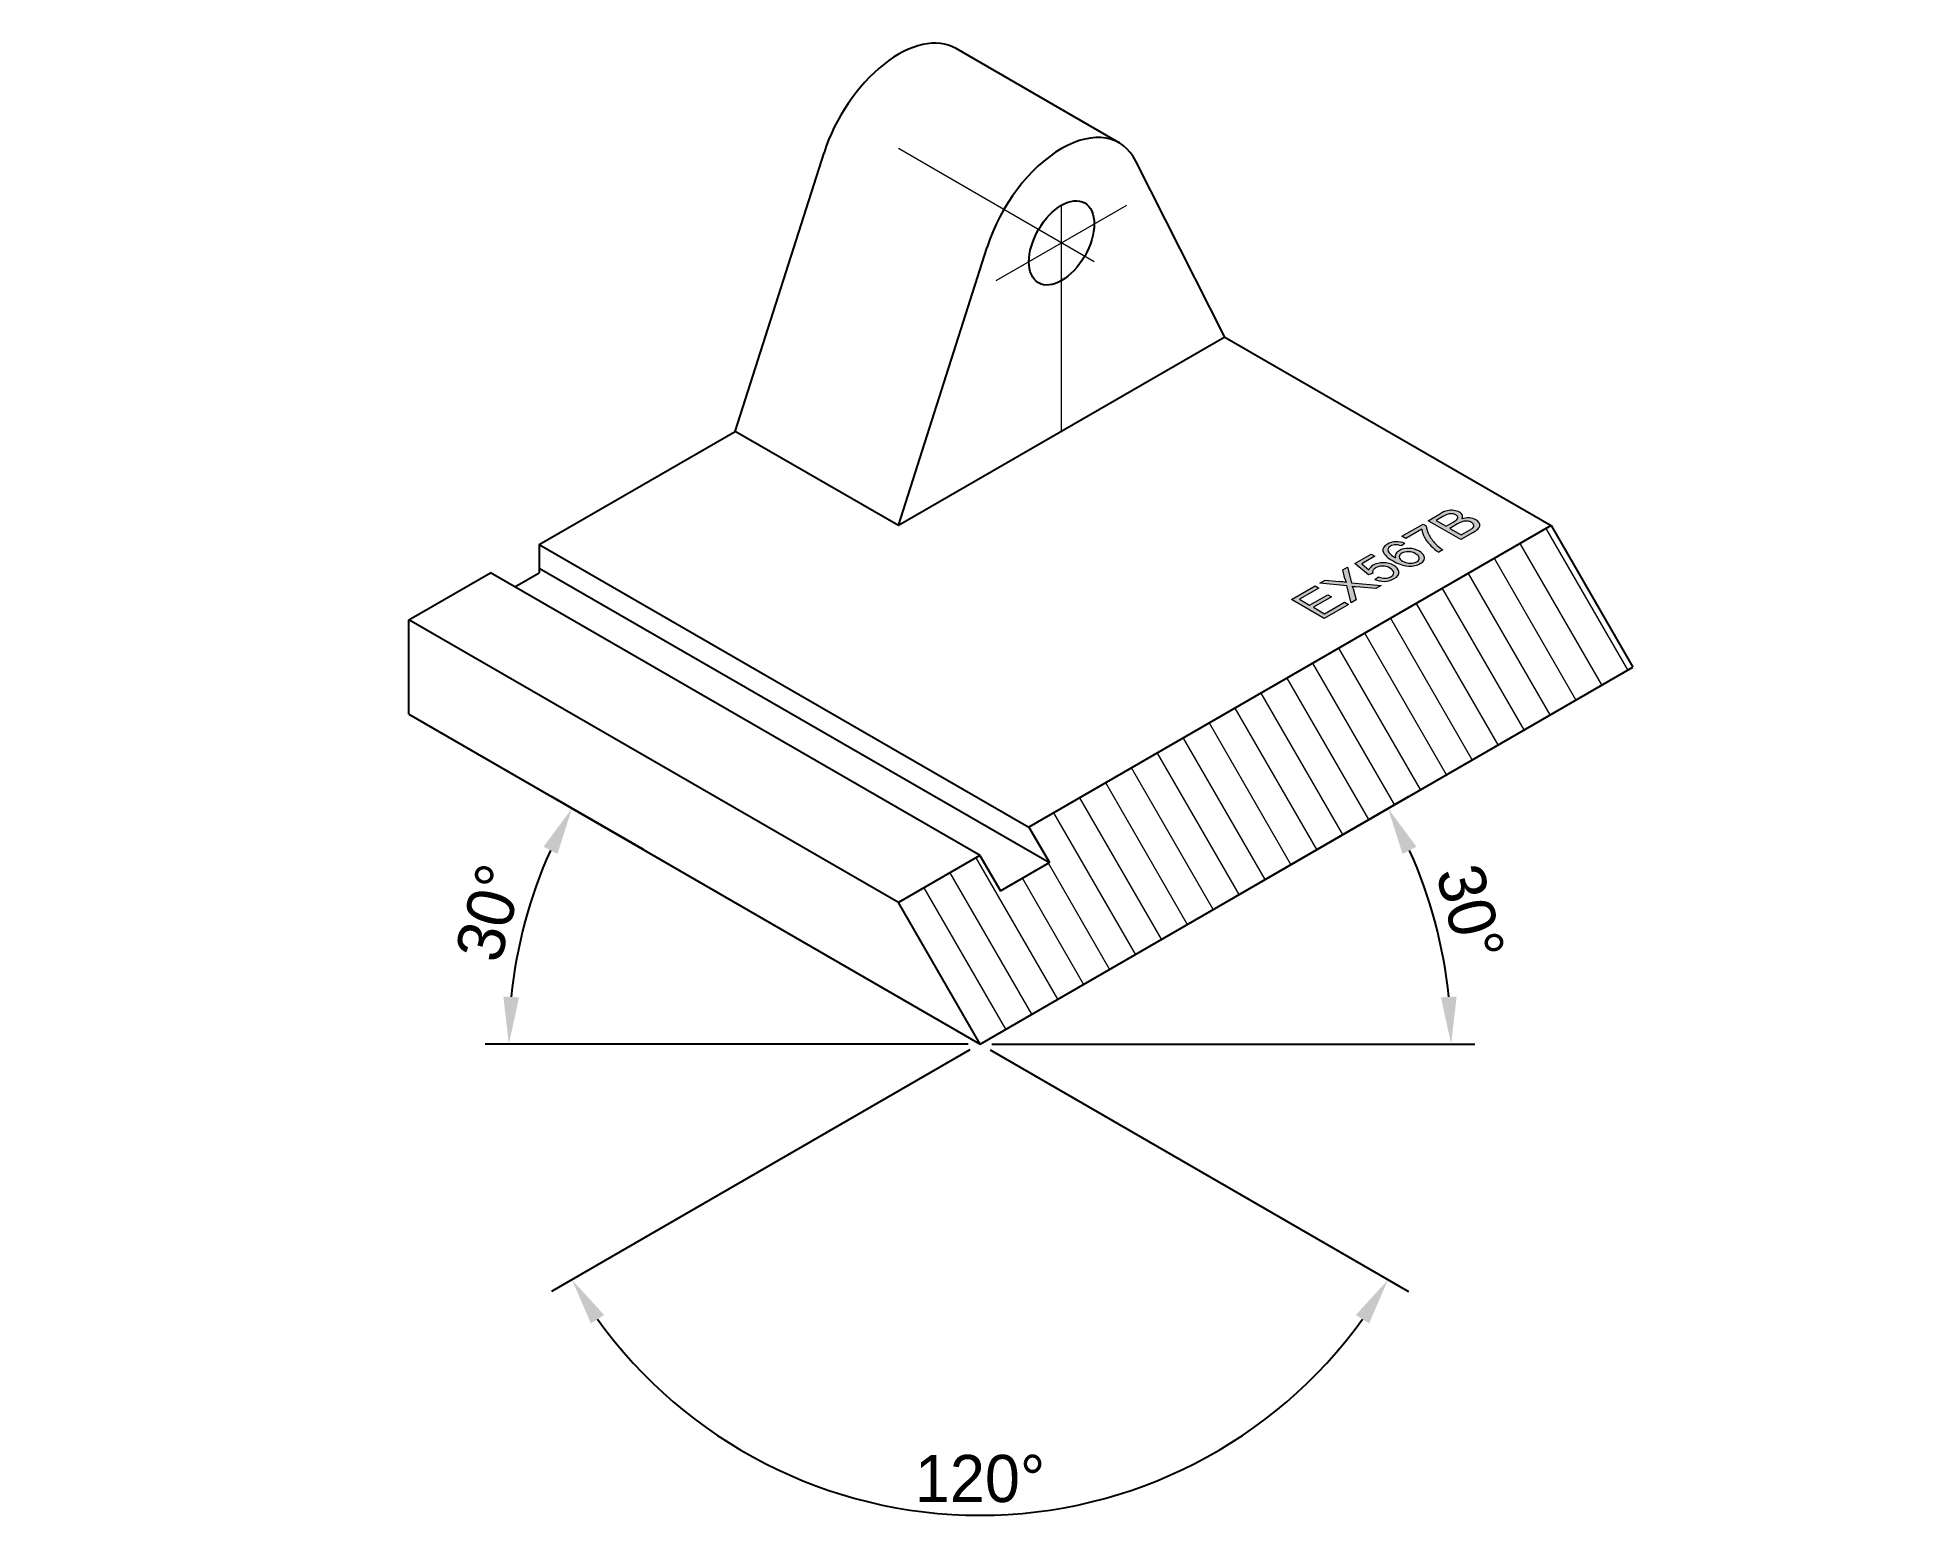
# Model space of a CAD drawing. Header units: millimetres. Extents: x -46 to 54, y -33 to 46.
import ezdxf

# ---------------------------------------------------------------- set-up
doc = ezdxf.new("R2010")
doc.units = ezdxf.units.MM
doc.linetypes.add('DASHDOT', pattern=[24, 12, -5.95, 0.1, -5.95])
doc.layers.get('0').update_dxf_attribs({"lineweight": 25, "true_color": 0xffffff})
doc.layers.get('Defpoints').update_dxf_attribs({"true_color": 0xffffff})
for name, color, linetype, lineweight, true_color in [('center', 1, 'DASHDOT', 13, 0xff0000), ('dim', 4, 'Continuous', 13, 0x00ffff), ('text', 178, 'Continuous', 5, 0x000000)]:
    doc.layers.add(name, color=color, linetype=linetype, lineweight=lineweight, true_color=true_color)
doc.dimstyles.new('QCADDimStyle', dxfattribs={"dimtxt": 2.5, "dimasz": 2.5, "dimexe": 1.25, "dimexo": 0.625, "dimtad": 1, "dimtoh": 1, "dimdec": 4, "dimzin": 0, "dimdsep": 46, "dimtxsty": 'Standard', "dimcen": 0.09, "dimadec": 0, "dimazin": 0, "dimtfac": 1, "dimtdec": 4, "dimtofl": 0, "dimtmove": 0, "dimatfit": 3, "dimfxl": 1, "dimtolj": 1, "dimtzin": 0, "dimarcsym": 0})

# ---------------------------------------------------------------- blocks, each defined once
blk = doc.blocks.new('*D1')
at = {"layer": 'Defpoints', "color": 0}
for p in [(17.32050807568877, 0), (28.9503208442274, -3.158795558326737), (-45.6698729810778, -7.500000000000004), (4.330127018922195, -7.500000000000002), (4.330127018922197, -7.500000000000002)]:
    blk.add_point(p, dxfattribs=at)
at = {"layer": 'dim', "color": 0, "lineweight": -2}
for p, q in [((17.86177395305404, 0.3125000000000002), (27.06329386826371, 5.625000000000005)), ((4.955127018922197, -7.500000000000002), (30.5801270189222, -7.5))]:
    blk.add_line(p, q, dxfattribs=at)
blk.add_arc((4.330127018922195, -7.500000000000002), 25, 5.731967965197727, 24.26803203480229, dxfattribs=at)
at = {"layer": 'dim', "color": 0}
for points in [[(27.49175470802512, 2.965175071289537), (26.75013621252486, 2.585113955708926), (25.98076211353316, 5.000000000000005)], [(28.78898151151724, -5.02396028890356), (29.62127252632716, -4.982293622236894), (29.3301270189222, -7.5)]]:
    blk.add_solid(points, dxfattribs=at)
at = {"layer": 'dim', "color": 0, "insert": (30.34687918533906, -0.5288322673279345), "char_height": 2.5, "attachment_point": 5, "rotation": 285}
blk.add_mtext('\\A1;30%%d', dxfattribs=at)
blk = doc.blocks.new('*D2')
at = {"layer": 'Defpoints', "color": 0}
for p in [(-12.99038105676658, 2.5), (-19.16218850072551, 1.050503583141714), (4.330127018922195, -7.500000000000002), (4.330127018922195, -7.500000000000003), (54.3301270189222, -7.500000000000004)]:
    blk.add_point(p, dxfattribs=at)
at = {"layer": 'dim', "color": 0, "lineweight": -2}
for p, q in [((-13.53164693413185, 2.8125), (-18.40303983041931, 5.624999999999996)), ((3.705127018922195, -7.500000000000003), (-21.9198729810778, -7.500000000000003))]:
    blk.add_line(p, q, dxfattribs=at)
blk.add_arc((4.3301270189222, -7.500000000000004), 25, 155.7319679651977, 174.2680320348023, dxfattribs=at)
at = {"layer": 'dim', "color": 0}
for points in [[(-18.08988217468047, 2.585113955708917), (-18.83150067018072, 2.965175071289528), (-17.32050807568876, 4.999999999999996)], [(-20.96101848848276, -4.982293622236898), (-20.12872747367284, -5.023960288903564), (-20.6698729810778, -7.500000000000003)]]:
    blk.add_solid(points, dxfattribs=at)
at = {"layer": 'dim', "color": 0, "insert": (-21.68662514749467, -0.5288322673279401), "char_height": 2.5, "attachment_point": 5, "rotation": 74.99999999999999}
blk.add_mtext('\\A1;30%%d', dxfattribs=at)
blk = doc.blocks.new('*D3')
at = {"layer": 'Defpoints', "color": 0}
for p in [(38.97114317029973, 12.49999999999999), (-25.98076211353316, 10), (4.330127018922195, -7.500000000000002), (4.330127018922195, -7.500000000000002), (-4.220376564219519, -30.99231551964771)]:
    blk.add_point(p, dxfattribs=at)
at = {"layer": 'dim', "color": 0, "lineweight": -2}
for p, q in [((3.788861141556922, -7.812500000000002), (-18.40303983041931, -20.625)), ((4.871392896287476, -7.812500000000004), (27.06329386826372, -20.625))]:
    blk.add_line(p, q, dxfattribs=at)
blk.add_arc((4.330127018922202, -7.500000000000004), 25, 215.7319679651977, 324.2680320348023, dxfattribs=at)
at = {"layer": 'dim', "color": 0}
for points in [[(-15.61384246358403, -21.87374053688612), (-16.31379429241762, -22.32597043611543), (-17.32050807568876, -20)], [(24.97404833026202, -22.32597043611543), (24.27409650142843, -21.87374053688612), (25.98076211353317, -20)]]:
    blk.add_solid(points, dxfattribs=at)
at = {"layer": 'dim', "color": 0, "insert": (4.330127018922202, -30.56547619047619), "char_height": 2.5, "attachment_point": 5}
blk.add_mtext('\\A1;120%%d', dxfattribs=at)

msp = doc.modelspace()

# ---------------------------------------------------------------- hatches: boundary and pattern name
at = {"layer": 'text'}
h = msp.add_hatch(color=256, dxfattribs=at)
edge = h.paths.add_edge_path(flags=0)
edge.add_ellipse((27.05909226063183, 18.39739680337534), major_axis=(-0.6819126560311853, 8.351021515066612e-17), ratio=0.5773502691896257, start_angle=265.62849979412607, end_angle=330.6619570938831, ccw=False)
edge.add_ellipse((27.05926935488077, 18.33224557262137), major_axis=(-0.7946570450437725, 9.731742066327502e-17), ratio=0.5773502691896257, start_angle=208.0456990823475, end_angle=266.2698308098896, ccw=False)
edge.add_ellipse((26.98266447863656, 18.25592570989437), major_axis=(-0.9416851460692823, 1.153231699938354e-16), ratio=0.5773502691896257, start_angle=190.8907029278675, end_angle=210.3909809660357, ccw=False)
edge.add_ellipse((27.19258323998033, 18.28923544216026), major_axis=(-0.7243867476519286, 8.871179118566958e-17), ratio=0.5773502691896257, start_angle=172.1819589568113, end_angle=191.461838524795, ccw=False)
edge.add_ellipse((27.17407545280228, 18.29795143023246), major_axis=(-0.7459577359107219, 9.135347535822722e-17), ratio=0.5773502691896257, start_angle=149.1877035872757, end_angle=171.702399623086, ccw=False)
edge.add_ellipse((27.13297263386589, 18.29414722193959), major_axis=(-0.7705674211944111, 9.436729258929659e-17), ratio=0.5773502691896257, start_angle=81.12151408454628, end_angle=151.3726679351792, ccw=False)
edge.add_ellipse((27.32287269292654, 18.64310753955593), major_axis=(-1.396125647471714, 1.70976080538376e-16), ratio=0.5773502691896258, start_angle=25.750767327866583, end_angle=71.88471506114882, ccw=False)
edge.add_ellipse((27.30668130997164, 18.84655913208369), major_axis=(-1.633945409347507, 2.001006015538936e-16), ratio=0.5773502691896257, start_angle=6.828755969544488, end_angle=34.3161346777124, ccw=False)
edge.add_ellipse((26.45662067955552, 18.70174502632213), major_axis=(-0.754196536641381, 9.236243745258867e-17), ratio=0.5773502691896257, start_angle=-31.950641325411482, end_angle=3.5695971596330764, ccw=False)
edge.add_ellipse((26.45285883621896, 18.75059555921836), major_axis=(-0.6917178495353214, 8.471100503465219e-17), ratio=0.577350269189626, start_angle=278.4369514716029, end_angle=331.97659150811745, ccw=False)
edge.add_ellipse((26.42495568525902, 18.75163637957356), major_axis=(-0.6880965261860101, 8.426752082981102e-17), ratio=0.5773502691896257, start_angle=214.5530049481191, end_angle=274.4831901358513, ccw=False)
edge.add_line((26.86703513029784, 19.05607170035803), (26.6720853249432, 18.92441725028656))
edge.add_ellipse((26.3427583223985, 18.65838976352065), major_axis=(-0.566363969325409, 6.935958221867519e-17), ratio=0.5773502691896258, start_angle=218.9309759040718, end_angle=258.3354723134533)
edge.add_ellipse((26.39296072458979, 18.75347967558676), major_axis=(-0.3980386672728504, 4.874567798125746e-17), ratio=0.5773502691896258, start_angle=265.8080510654925, end_angle=330.9459614176494)
edge.add_ellipse((26.39300096651879, 18.74104141649276), major_axis=(-0.4132959599885797, 5.061415745005467e-17), ratio=0.5773502691896258, start_angle=329.0857873381359, end_angle=354.9599332043058)
edge.add_ellipse((26.66406825304262, 18.72578910221148), major_axis=(-0.6854043355232884, 8.393782256203136e-17), ratio=0.5773502691896257, start_angle=355.684649328861, end_angle=374.6883536221416)
edge.add_ellipse((27.46043144157682, 18.96225255442415), major_axis=(-1.580452120817631, 1.935495630964958e-16), ratio=0.5773502691896258, start_angle=15.72928049657287, end_angle=31.66006039538421)
edge.add_ellipse((27.05989365019235, 18.38530063702324), major_axis=(-0.6969591510042303, 8.535287934137874e-17), ratio=0.5773502691896258, start_angle=-10.18832908803978, end_angle=7.472200462843375, ccw=False)
edge.add_ellipse((27.07551569328341, 18.38022133116803), major_axis=(-0.7144999013649924, 8.750100171977375e-17), ratio=0.5773502691896257, start_angle=329.9816190185216, end_angle=349.62665010716336, ccw=False)
edge = h.paths.add_edge_path(flags=0)
edge.add_ellipse((27.23953120815386, 18.40790855899037), major_axis=(-0.697682188082848, 8.544142584577815e-17), ratio=0.5773502691896258, start_angle=29.91388240212792, end_angle=57.94497991162416)
edge.add_ellipse((27.18126202201749, 18.2936341171568), major_axis=(-0.4918918914341694, 6.023938303713929e-17), ratio=0.5773502691896257, start_angle=55.92382058970166, end_angle=110.6571236466414)
edge.add_ellipse((27.18966473848958, 18.27684887278466), major_axis=(-0.4617014697201094, 5.654212270543606e-17), ratio=0.5773502691896257, start_angle=110.2569183582536, end_angle=149.751924671423)
edge.add_ellipse((27.21493556929393, 18.26091728442559), major_axis=(-0.4243149339500171, 5.196359256923092e-17), ratio=0.5773502691896258, start_angle=149.922809402221, end_angle=183.1114478271056)
edge.add_ellipse((27.03513604289953, 18.25016455432858), major_axis=(-0.6050709413856235, 7.409981916249795e-17), ratio=0.5773502691896258, start_angle=183.204314123174, end_angle=212.7988877311153)
edge.add_ellipse((27.01667608696205, 18.29254507332117), major_axis=(-0.5662019933961764, 6.933974588834782e-17), ratio=0.5773502691896258, start_angle=207.2880974550201, end_angle=262.3916482896754)
edge.add_ellipse((27.03801817431296, 18.3620307193039), major_axis=(-0.4447271915456507, 5.446337316201729e-17), ratio=0.5773502691896257, start_angle=265.0535297078957, end_angle=331.2228028541808)
edge.add_ellipse((27.0383792022029, 18.34644791968599), major_axis=(-0.4639934981659267, 5.682281523540855e-17), ratio=0.5773502691896258, start_angle=329.1658023423871, end_angle=361.0297960796722)
edge.add_ellipse((27.10134062262065, 18.34792455889488), major_axis=(-0.5270043541558249, 6.453941954536491e-17), ratio=0.5773502691896258, start_angle=1.067299473046471, end_angle=32.21870006919267)
edge = h.paths.add_edge_path(flags=0)
edge.add_line((26.92596904721353, 19.31793444799242), (26.72156713008413, 19.43594594986995))
edge.add_line((26.72156713008413, 19.43594594986995), (27.84282388936624, 20.08330384167217))
edge.add_line((27.84282388936624, 20.08330384167217), (28.00823584542471, 19.98780320431462))
edge.add_ellipse((31.34508705622768, 20.08994543637426), major_axis=(-3.34153783604908, 4.092203615147279e-16), ratio=0.5773502691896258, start_angle=1.753297225750175, end_angle=9.963129059316277)
edge.add_ellipse((32.02695419070975, 20.15973571026508), major_axis=(-4.029916226141694, 4.935224007176406e-16), ratio=0.5773502691896258, start_angle=9.24526445216512, end_angle=17.64718337409581)
edge.add_ellipse((31.25490995646695, 19.92187524854375), major_axis=(-3.1549255363927, 3.863669459691567e-16), ratio=0.5773502691896258, start_angle=17.79322557175477, end_angle=27.05773256112726)
edge.add_line((28.89200829636572, 18.71491613782049), (28.67342821157417, 18.58871886702659))
edge.add_ellipse((30.88551313622222, 19.76020757687196), major_axis=(-3.001745676392426, 3.676078234448391e-16), ratio=0.5773502691896258, start_angle=17.740085592993182, end_angle=27.90505790562321, ccw=False)
edge.add_ellipse((31.43260315173511, 19.982312649108), major_axis=(-3.6674289213653, 4.491305089650444e-16), ratio=0.577350269189626, start_angle=9.897372480317415, end_angle=18.508086774894082, ccw=False)
edge.add_ellipse((31.14839873328984, 19.95973701298745), major_axis=(-3.384361036300277, 4.144646910264153e-16), ratio=0.5773502691896258, start_angle=2.579725699326218, end_angle=10.36222925540028, ccw=False)
edge.add_line((27.77429607899916, 19.80771628815467), (26.92596904721353, 19.31793444799242))
edge = h.paths.add_edge_path(flags=0)
edge.add_line((29.83944072010981, 19.26191650270812), (28.10734123738318, 20.26194460532355))
edge.add_line((28.10734123738318, 20.26194460532355), (28.75717392189863, 20.63712568065676))
edge.add_ellipse((29.5917149596442, 20.19091722098756), major_axis=(-1.137437783846895, 1.392959541217359e-16), ratio=0.5773502691896258, start_angle=307.7030676563339, end_angle=331.8676857951882, ccw=False)
edge.add_ellipse((29.34393572990378, 20.4803835866846), major_axis=(-0.5790287439657158, 7.091056979119262e-17), ratio=0.5773502691896258, start_angle=247.613471263693, end_angle=304.81920466396247, ccw=False)
edge.add_ellipse((29.35015549060699, 20.46511463147823), major_axis=(-0.6034415782398233, 7.390027972638266e-17), ratio=0.577350269189626, start_angle=210.2785909467736, end_angle=249.4360026748113, ccw=False)
edge.add_ellipse((29.38180257698398, 20.48604849178406), major_axis=(-0.5554156254019325, 6.801879678449019e-17), ratio=0.577350269189626, start_angle=187.4971648480681, end_angle=210.0105218742668, ccw=False)
edge.add_ellipse((29.32884472953143, 20.48244657648974), major_axis=(-0.6084621592174649, 7.451512356879556e-17), ratio=0.5773502691896257, start_angle=167.9758023535423, end_angle=187.1779075284628, ccw=False)
edge.add_ellipse((30.22476614637547, 20.04271166167536), major_axis=(-0.6397786843038992, 7.835029178954751e-17), ratio=0.5773502691896258, start_angle=258.6436521694799, end_angle=315.61673965735105, ccw=False)
edge.add_ellipse((30.21523624278067, 20.06937349469641), major_axis=(-0.5951877835293355, 7.288948139908085e-17), ratio=0.5773502691896258, start_angle=208.9226403242664, end_angle=256.2559523506879, ccw=False)
edge.add_ellipse((30.14334971329281, 20.0125342588276), major_axis=(-0.7155122812613154, 8.762498249972906e-17), ratio=0.5773502691896258, start_angle=191.210411435852, end_angle=210.3981955920732, ccw=False)
edge.add_ellipse((30.23917839226061, 20.02240175741674), major_axis=(-0.619506571117341, 7.586767393696038e-17), ratio=0.5773502691896258, start_angle=176.0772809138473, end_angle=192.0737557814464, ccw=False)
edge.add_ellipse((30.11471830414324, 20.05069447268748), major_axis=(-0.7496482919805894, 9.180543812603092e-17), ratio=0.5773502691896257, start_angle=160.155175482511, end_angle=174.557014507546, ccw=False)
edge.add_ellipse((29.36851036016019, 20.32156824160737), major_axis=(-1.63109123998055, 1.997510666159468e-16), ratio=0.5773502691896257, start_angle=149.0551136348132, end_angle=160.0978685767963, ccw=False)
edge.add_line((30.49990703037187, 19.6432369047286), (29.83944072010981, 19.26191650270812))
edge = h.paths.add_edge_path(flags=0)
edge.add_line((29.06436755457866, 19.97407839843152), (29.43890748365393, 20.19031912730539))
edge.add_ellipse((28.63732177495083, 20.6917711938776), major_axis=(-1.181906161082881, 1.447417597062686e-16), ratio=0.577350269189626, start_angle=147.9709276130747, end_angle=160.0172570460875)
edge.add_ellipse((29.34195958781665, 20.42937510751193), major_axis=(-0.3435814613067224, 4.207659368356478e-17), ratio=0.5773502691896256, start_angle=161.0809574079885, end_angle=184.1260468043397)
edge.add_ellipse((29.33705220423789, 20.41811093179105), major_axis=(-0.3513705851469011, 4.303048624146849e-17), ratio=0.5773502691896257, start_angle=185.9195547647734, end_angle=211.9077132783013)
edge.add_ellipse((29.29178414927286, 20.40936550236085), major_axis=(-0.3939231890866848, 4.824167726249261e-17), ratio=0.5773502691896258, start_angle=208.9963026698228, end_angle=247.6450599278098)
edge.add_ellipse((29.31620725767769, 20.46413309755767), major_axis=(-0.2959925550415816, 3.624863351031197e-17), ratio=0.5773502691896257, start_angle=248.2064697325146, end_angle=313.2762939318853)
edge.add_ellipse((29.91521860368012, 19.93133410343185), major_axis=(-1.395486096245122, 1.708977581021224e-16), ratio=0.577350269189626, start_angle=317.3109900137048, end_angle=332.0797444228951)
edge.add_line((28.88714045880172, 20.47613889196833), (28.54095686505076, 20.27626970092718))
edge.add_line((28.54095686505076, 20.27626970092718), (29.06436755457866, 19.97407839843152))
edge = h.paths.add_edge_path(flags=0)
edge.add_line((29.86425251351858, 19.51226460206682), (30.29550511324247, 19.76124840660614))
edge.add_ellipse((29.32876082118336, 20.34893129399365), major_axis=(-1.403819096113617, 1.719182562637472e-16), ratio=0.5773502691896256, start_angle=148.7046239301825, end_angle=156.142324419118)
edge.add_ellipse((30.01662359754948, 20.03620180811551), major_axis=(-0.5284963332241254, 6.472213428440382e-17), ratio=0.5773502691896258, start_angle=157.1063413167473, end_angle=171.5018150963819)
edge.add_ellipse((30.181494030886, 20.00325733872218), major_axis=(-0.3548616279368293, 4.34580156793057e-17), ratio=0.5773502691896257, start_angle=172.8493021042772, end_angle=190.4905482103078)
edge.add_ellipse((30.11264575072909, 19.99228958418296), major_axis=(-0.4262323416409982, 5.219840728837297e-17), ratio=0.5773502691896257, start_angle=190.2478349081873, end_angle=211.0355408556606)
edge.add_ellipse((30.11331716880339, 20.00758565430062), major_axis=(-0.4070427528934817, 4.984836044471294e-17), ratio=0.5773502691896258, start_angle=208.8603087737284, end_angle=251.6766396020282)
edge.add_ellipse((30.12478225962964, 20.02801116370913), major_axis=(-0.3701698575118728, 4.533273311427469e-17), ratio=0.5773502691896258, start_angle=252.8378123437186, end_angle=312.4986844946527)
edge.add_ellipse((30.55313339517081, 19.61277981217792), major_axis=(-1.206941275358236, 1.478076769626287e-16), ratio=0.577350269189626, start_angle=314.8719575267521, end_angle=331.7683288112408)
edge.add_line((29.66930270816394, 20.08731486844118), (29.26876947170807, 19.85606689655399))
edge.add_line((29.26876947170807, 19.85606689655399), (29.86425251351858, 19.51226460206682))
h.paths.add_polyline_path([(22.58948194662561, 15.07615085322332), (20.85738246389897, 16.07617895583876), (22.10978727405602, 16.79925521011731), (22.31418919118543, 16.68124370823977), (21.29099809156656, 16.09050405144239), (21.82149786492553, 15.78421986448855), (22.77970569609285, 16.33744141375261), (22.98292609925041, 16.22011205928477), (22.02471826808309, 15.66689051002071), (22.61429374003438, 15.32649895258203), (23.67765631469602, 15.9404316213091), (23.88205823182543, 15.82242011943157)], flags=0)
edge = h.paths.add_edge_path(flags=0)
edge.add_line((24.02237483112189, 15.90343194580715), (23.78961657866817, 16.81137014811352))
edge.add_line((23.78961657866817, 16.81137014811352), (22.36943678450896, 16.94916392487227))
edge.add_line((22.36943678450896, 16.94916392487227), (22.64236651200545, 17.10673997651222))
edge.add_line((22.64236651200545, 17.10673997651222), (23.40089848193075, 17.03170376144557))
edge.add_ellipse((22.84991236071338, 14.99303975729459), major_axis=(-3.573798885113284, 4.376641365450362e-16), ratio=0.5773502691896257, start_angle=245.6599313802842, end_angle=254.8761013906122, ccw=False)
edge.add_ellipse((26.86627122012324, 17.41299202263261), major_axis=(-3.198559952761013, 3.917106208029683e-16), ratio=0.5773502691896258, start_angle=4.154808765727182, end_angle=7.747874599588897, ccw=False)
edge.add_line((23.69273243297678, 17.18245833898857), (23.58167011962323, 17.64904716722113))
edge.add_line((23.58167011962323, 17.64904716722113), (23.83096956768279, 17.79298027066714))
edge.add_line((23.83096956768279, 17.79298027066714), (24.03891602672774, 16.97031049457286))
edge.add_line((24.03891602672774, 16.97031049457286), (25.61032960928328, 16.82023806443958))
edge.add_line((25.61032960928328, 16.82023806443958), (25.32676625604017, 16.65652268611236))
edge.add_line((25.32676625604017, 16.65652268611236), (24.2728557931533, 16.76157338720566))
edge.add_ellipse((25.04687830860225, 19.16570047404912), major_axis=(-4.235397502419947, 5.186865994455283e-16), ratio=0.5773502691896257, start_angle=67.92829284178117, end_angle=72.15373915532649, ccw=False)
edge.add_ellipse((20.00885626261342, 16.19782727790603), major_axis=(-4.19756079890577, 5.140529396606358e-16), ratio=0.5773502691896257, start_angle=186.4279731171148, end_angle=188.2009554252753, ccw=False)
edge.add_line((24.12871108858805, 16.66197986538993), (24.29766758656207, 16.06237229226649))
edge.add_line((24.29766758656207, 16.06237229226649), (24.02237483112189, 15.90343194580715))
edge = h.paths.add_edge_path(flags=0)
edge.add_line((25.272133049982, 17.14886940053509), (25.4765349671114, 17.28870961952292))
edge.add_ellipse((25.8375024614192, 17.54060102115968), major_axis=(-0.5662555665090085, 6.934630670246285e-17), ratio=0.5773502691896258, start_angle=34.90821925213757, end_angle=89.8938422547058)
edge.add_ellipse((25.81762736958072, 17.46881430845835), major_axis=(-0.4423369200949511, 5.417064933389804e-17), ratio=0.5773502691896258, start_angle=94.31902894170277, end_angle=151.0463916211108)
edge.add_ellipse((25.80206910021085, 17.49073295605176), major_axis=(-0.4801254599747087, 5.879841077471777e-17), ratio=0.5773502691896258, start_angle=149.3323352480818, end_angle=182.1887743713567)
edge.add_ellipse((25.66557051708535, 17.48395782330157), major_axis=(-0.6171069487915527, 7.557380495691647e-17), ratio=0.5773502691896258, start_angle=182.3335778546914, end_angle=212.4638649214353)
edge.add_ellipse((25.66491310614675, 17.5328706511412), major_axis=(-0.557775949300061, 6.83078530951696e-17), ratio=0.5773502691896257, start_angle=207.3580127737194, end_angle=265.3672855406423)
edge.add_ellipse((25.68885242704972, 17.56355827311162), major_axis=(-0.5040184966931047, 6.172446386862716e-17), ratio=0.5773502691896257, start_angle=269.5811418646864, end_angle=331.9850108410885)
edge.add_ellipse((25.68365934468337, 17.54360538533825), major_axis=(-0.5244181297307311, 6.422269839895812e-17), ratio=0.5773502691896258, start_angle=329.2810463057437, end_angle=350.6413578515757)
edge.add_ellipse((25.66829586873489, 17.54418262811806), major_axis=(-0.509380732736563, 6.238114838931653e-17), ratio=0.5773502691896257, start_angle=350.4184790001437, end_angle=367.1480971302)
edge.add_line((25.17052284840322, 17.4817573364671), (24.94485367978058, 17.38148166724168))
edge.add_line((24.94485367978058, 17.38148166724168), (24.22294864298251, 17.99200359892027))
edge.add_line((24.22294864298251, 17.99200359892027), (25.08427232845844, 18.48928906058919))
edge.add_line((25.08427232845844, 18.48928906058919), (25.287492731616, 18.37195970612136))
edge.add_line((25.287492731616, 18.37195970612136), (24.59630705808593, 17.97290347144876))
edge.add_line((24.59630705808593, 17.97290347144876), (24.96848395921751, 17.6502477466622))
edge.add_ellipse((25.75621063343522, 17.57972540493839), major_axis=(-0.7971408378202186, 9.7621597550617e-17), ratio=0.5773502691896257, start_angle=330.4826853586371, end_angle=354.8841532238135, ccw=False)
edge.add_ellipse((25.71628811506507, 17.60897758294833), major_axis=(-0.7332083299253007, 8.97921234351196e-17), ratio=0.5773502691896258, start_angle=268.5481537317198, end_angle=331.0307455682047, ccw=False)
edge.add_ellipse((25.71791457129835, 17.58385438971793), major_axis=(-0.776697818507745, 9.511804973402418e-17), ratio=0.5773502691896258, start_angle=208.1980691649234, end_angle=268.83719322853034, ccw=False)
edge.add_ellipse((25.67010052167029, 17.51701082925678), major_axis=(-0.8920523515375576, 1.092449056982339e-16), ratio=0.5773502691896258, start_angle=183.7568888886859, end_angle=211.0876500535877, ccw=False)
edge.add_ellipse((25.78577729331786, 17.520821569341), major_axis=(-0.7763980070456113, 9.508133341927921e-17), ratio=0.5773502691896257, start_angle=147.927783390785, end_angle=184.036995323913, ccw=False)
edge.add_ellipse((25.72850201303799, 17.50078340959518), major_axis=(-0.7924064778281386, 9.70418056695858e-17), ratio=0.5773502691896258, start_angle=98.14672182757528, end_angle=152.0428126827324, ccw=False)
edge.add_ellipse((25.75371614733982, 17.46585727907697), major_axis=(-0.7303192624381474, 8.94383147100533e-17), ratio=0.5773502691896257, start_angle=33.35373295169711, end_angle=95.43475126801633, ccw=False)
h = msp.add_hatch(dxfattribs=at)
h.set_pattern_fill('ANSI31', color=256, scale=0.5, angle=75, style=0)
h.set_pattern_definition([(120, (0, 0), (-1.374815328507796, -0.7937500000000002), [])])
h.paths.add_polyline_path([(6.928203230275511, 3.999999999999998), (8.01073498500606, 2.124999999999998), (5.412658773652741, 0.624999999999996), (4.330127018922189, 2.499999999999998), (0, 4e-16), (4.330127018922195, -7.500000000000002), (38.97114317029973, 12.49999999999999), (34.64101615137754, 19.99999999999999)], flags=0)

# ---------------------------------------------------------------- linework, layer by layer
for p, q in [((11.72220226265867, 40.30344989552367), (3.061948224814282, 45.30344989552367)), ((-8.660254037844382, 25), (-3.9467713989236, 39.77852901454689)), ((17.32050807568879, 30), (12.60702543676799, 39.33586807374381)), ((5.3e-15, 20), (4.713482638920787, 34.77852901454689)), ((17.32050807568878, 30), (3.6e-15, 20)), ((17.32050807568878, 30), (34.64101615137754, 19.99999999999999)), ((-19.05255888325765, 19), (-8.660254037844382, 25)), ((3.6e-15, 20), (-8.660254037844386, 25)), ((-19.05255888325765, 19), (6.928203230275511, 3.999999999999998)), ((-19.05255888325765, 19), (-19.05255888325765, 17.5)), ((34.64101615137753, 19.99999999999999), (6.928203230275507, 3.999999999999998)), ((34.64101615137754, 19.99999999999999), (38.97114317029973, 12.49999999999999)), ((-25.98076211353316, 15), (-21.65063509461097, 17.5)), ((4.330127018922195, 2.499999999999998), (-21.65063509461097, 17.5)), ((-20.35159698893431, 16.75), (-19.05255888325765, 17.5)), ((-19.05255888325765, 17.75), (8.010734985006065, 2.124999999999996)), ((-25.98076211353316, 10), (-25.98076211353316, 15)), ((0, -4e-16), (-25.98076211353316, 15)), ((4.330127018922195, -7.500000000000002), (38.97114317029973, 12.49999999999999)), ((-25.98076211353316, 10), (4.330127018922195, -7.500000000000002)), ((6.928203230275511, 3.999999999999998), (8.01073498500606, 2.124999999999998)), ((4.330127018922188, 2.499999999999998), (0, 4e-16)), ((4.330127018922189, 2.499999999999998), (5.412658773652741, 0.6249999999999978)), ((5.412658773652741, 0.624999999999996), (8.01073498500606, 2.124999999999998)), ((4.330127018922195, -7.500000000000002), (1.8e-15, -2.2e-15))]:
    msp.add_line(p, q)
for centre, start_param, end_param in [((1.8e-15, 40.00000000000001), 3.141592653589793, 5.073766726102956), ((8.660254037844389, 35.00000000000001), 2.780214907871533, 5.073766726102952)]:
    msp.add_ellipse(centre, major_axis=(-3.061948224814285, -5.303449895523664), ratio=0.5773502691896258, start_param=start_param, end_param=end_param)
msp.add_ellipse((8.660254037844389, 35.00000000000001), major_axis=(-1.224779289925713, -2.121379958209466), ratio=0.5773502691896257)
at = {"layer": 'center'}
for p, q in [((10.39230484541326, 34.00000000000001), (-1.732050807568879, 41.00000000000001)), ((8.66025403784439, 25), (8.660254037844389, 39.00000000000001)), ((5.196152422706632, 33), (12.12435565298214, 37))]:
    msp.add_line(p, q, dxfattribs=at)
at = {"layer": 'text'}
for p, q in [((26.72156713008413, 19.43594594986995), (27.84282388936624, 20.08330384167217)), ((27.84282388936624, 20.08330384167217), (28.00823584542471, 19.98780320431462)), ((28.10734123738318, 20.26194460532355), (28.75717392189863, 20.63712568065676)), ((29.83944072010981, 19.26191650270812), (28.10734123738318, 20.26194460532355)), ((28.88714045880172, 20.47613889196833), (28.54095686505076, 20.27626970092718)), ((28.54095686505076, 20.27626970092718), (29.06436755457866, 19.97407839843152)), ((29.06436755457866, 19.97407839843152), (29.43890748365393, 20.19031912730539)), ((29.66930270816395, 20.08731486844118), (29.26876947170807, 19.85606689655399)), ((26.86703513029784, 19.05607170035803), (26.6720853249432, 18.92441725028656)), ((26.92596904721353, 19.31793444799242), (26.72156713008413, 19.43594594986995)), ((27.77429607899915, 19.80771628815468), (26.92596904721353, 19.31793444799242)), ((29.26876947170807, 19.85606689655399), (29.86425251351858, 19.51226460206682)), ((30.49990703037188, 19.6432369047286), (29.83944072010981, 19.26191650270812)), ((29.86425251351858, 19.51226460206682), (30.29550511324247, 19.76124840660614)), ((24.22294864298251, 17.99200359892027), (25.08427232845844, 18.48928906058919)), ((25.287492731616, 18.37195970612136), (24.59630705808593, 17.97290347144876)), ((25.08427232845844, 18.48928906058919), (25.287492731616, 18.37195970612136)), ((28.89200829636572, 18.71491613782049), (28.67342821157417, 18.58871886702659)), ((22.36943678450896, 16.94916392487227), (22.64236651200545, 17.10673997651222)), ((22.64236651200545, 17.10673997651222), (23.40089848193075, 17.03170376144557)), ((23.58167011962323, 17.64904716722113), (23.83096956768279, 17.79298027066714)), ((23.69273243297678, 17.18245833898855), (23.58167011962323, 17.64904716722113)), ((23.83096956768279, 17.79298027066714), (24.03891602672774, 16.97031049457286)), ((24.94485367978058, 17.38148166724168), (24.22294864298251, 17.99200359892027)), ((24.59630705808593, 17.97290347144876), (24.96848395921751, 17.6502477466622)), ((25.17052284840322, 17.4817573364671), (24.94485367978058, 17.38148166724168)), ((25.272133049982, 17.14886940053509), (25.4765349671114, 17.28870961952292)), ((20.85738246389897, 16.07617895583876), (22.10978727405602, 16.79925521011731)), ((22.58948194662561, 15.07615085322332), (20.85738246389897, 16.07617895583876)), ((22.31418919118543, 16.68124370823977), (21.29099809156656, 16.09050405144239)), ((21.29099809156656, 16.09050405144239), (21.82149786492553, 15.78421986448855)), ((21.82149786492553, 15.78421986448855), (22.77970569609285, 16.33744141375261)), ((22.98292609925041, 16.22011205928477), (22.02471826808309, 15.66689051002071)), ((22.10978727405602, 16.79925521011731), (22.31418919118543, 16.68124370823977)), ((23.78961657866817, 16.81137014811352), (22.36943678450896, 16.94916392487227)), ((22.77970569609285, 16.33744141375261), (22.98292609925041, 16.22011205928477)), ((24.02237483112189, 15.90343194580715), (23.78961657866817, 16.81137014811352)), ((24.29766758656207, 16.06237229226649), (24.02237483112189, 15.90343194580715)), ((24.03891602672774, 16.97031049457286), (25.61032960928328, 16.82023806443958)), ((24.12871108858805, 16.66197986538993), (24.29766758656207, 16.06237229226649)), ((25.32676625604017, 16.65652268611236), (24.2728557931533, 16.76157338720566)), ((25.61032960928328, 16.82023806443958), (25.32676625604017, 16.65652268611236)), ((22.02471826808309, 15.66689051002071), (22.61429374003438, 15.32649895258203)), ((23.88205823182543, 15.82242011943157), (22.58948194662561, 15.07615085322332)), ((22.61429374003438, 15.32649895258203), (23.67765631469602, 15.9404316213091)), ((23.67765631469602, 15.9404316213091), (23.88205823182543, 15.82242011943157))]:
    msp.add_line(p, q, dxfattribs=at)
for centre, major_axis, ratio, start_param, end_param in [((29.5917149596442, 20.19091722098756), (-1.137437783846895, 1.392959541217359e-16), 0.5773502691896258, 5.132142026964617, 5.536144232419002), ((29.91521860368012, 19.93133410343185), (-1.395486096245122, 1.708977581021224e-16), 0.577350269189626, 5.271641936677056, 5.5405911500465), ((29.34393572990378, 20.4803835866846), (-0.5790287439657158, 7.091056979119262e-17), 0.5773502691896258, 4.478917817820591, 5.09423597833403), ((29.31620725767769, 20.46413309755767), (-0.2959925550415816, 3.624863351031197e-17), 0.5773502691896257, 4.485515334658645, 5.210318054081737), ((29.29178414927286, 20.40936550236085), (-0.3939231890866848, 4.824167726249261e-17), 0.5773502691896258, 3.90655703674289, 4.479270150940852), ((28.63732177495083, 20.6917711938776), (-1.181906161082881, 1.447417597062686e-16), 0.577350269189626, 2.31612631170874, 2.579531760198974), ((29.35015549060699, 20.46511463147823), (-0.6034415782398233, 7.390027972638266e-17), 0.577350269189626, 3.932589619356616, 4.499086161093111), ((29.33705220423789, 20.41811093179105), (-0.3513705851469011, 4.303048624146849e-17), 0.5773502691896257, 3.319286021870009, 3.964708234544709), ((29.34195958781665, 20.42937510751193), (-0.3435814613067224, 4.207659368356478e-17), 0.5773502691896256, 2.605850364352412, 3.26589488408954), ((30.55313339517081, 19.61277981217792), (-1.206941275358236, 1.478076769626287e-16), 0.577350269189626, 5.234054553994855, 5.534067203076437), ((29.38180257698398, 20.48604849178406), (-0.5554156254019325, 6.801879678449019e-17), 0.577350269189626, 3.365705205226722, 3.927202845271127), ((29.32884472953143, 20.48244657648974), (-0.6084621592174649, 7.451512356879556e-17), 0.5773502691896257, 2.788160047622279, 3.356358992180883), ((30.22476614637547, 20.04271166167536), (-0.6397786843038992, 7.835029178954751e-17), 0.5773502691896258, 4.596947988524049, 5.245360305368852), ((30.12478225962964, 20.02801116370913), (-0.3701698575118728, 4.533273311427469e-17), 0.5773502691896258, 4.535940933432027, 5.198981900178962), ((30.11331716880339, 20.00758565430062), (-0.4070427528934817, 4.984836044471294e-17), 0.5773502691896258, 3.90375648699306, 4.523467631432326), ((30.21523624278067, 20.06937349469641), (-0.5951877835293355, 7.288948139908085e-17), 0.5773502691896258, 3.905041045100764, 4.572103415715407), ((30.11264575072909, 19.99228958418296), (-0.4262323416409982, 5.219840728837297e-17), 0.5773502691896257, 3.44505885275848, 3.947644177523442), ((30.181494030886, 20.00325733872218), (-0.3548616279368293, 4.34580156793057e-17), 0.5773502691896257, 2.927624046292237, 3.451949587668072), ((30.14334971329281, 20.0125342588276), (-0.7155122812613154, 8.762498249972906e-17), 0.5773502691896258, 3.472270470569768, 3.934983669281849), ((30.23917839226061, 20.02240175741674), (-0.619506571117341, 7.586767393696038e-17), 0.5773502691896258, 3.023377047921796, 3.4964033031441), ((26.45662067955552, 18.70174502632213), (-0.754196536641381, 9.236243745258867e-17), 0.5773502691896257, 5.459237542295937, 6.390816471111813), ((26.45285883621896, 18.75059555921836), (-0.6917178495353214, 8.471100503465219e-17), 0.577350269189626, 4.797816730921124, 5.538425643912404), ((26.42495568525902, 18.75163637957356), (-0.6880965261860101, 8.426752082981102e-17), 0.5773502691896257, 4.014675477946859, 4.757626116404226), ((31.14839873328984, 19.95973701298745), (-3.384361036300277, 4.144646910264153e-16), 0.5773502691896258, 0.077879983187075, 0.3067163222640683), ((31.43260315173511, 19.982312649108), (-3.6674289213653, 4.491305089650444e-16), 0.577350269189626, 0.293482540442114, 0.5254400655755898), ((31.34508705622768, 20.08994543637426), (-3.34153783604908, 4.092203615147279e-16), 0.5773502691896258, 0.0529691120503566, 0.2953587676292574), ((32.02695419070975, 20.15973571026508), (-4.029916226141694, 4.935224007176406e-16), 0.5773502691896258, 0.2748025289034476, 0.5036176789095532), ((31.25490995646695, 19.92187524854375), (-3.1549255363927, 3.863669459691567e-16), 0.5773502691896258, 0.50734241022098, 0.7243106202327089), ((29.32876082118336, 20.34893129399365), (-1.403819096113617, 1.719182562637472e-16), 0.5773502691896256, 2.330426098064319, 2.487924234128571), ((30.01662359754948, 20.03620180811551), (-0.5284963332241254, 6.472213428440382e-17), 0.5773502691896258, 2.510088513863334, 2.888348347362756), ((29.36851036016019, 20.32156824160737), (-1.63109123998055, 1.997510666159468e-16), 0.5773502691896257, 2.337332030601281, 2.58150868384931), ((30.11471830414324, 20.05069447268748), (-0.7496482919805894, 9.180543812603092e-17), 0.5773502691896257, 2.582915842552784, 2.97802888461309), ((25.71628811506507, 17.60897758294833), (-0.7332083299253007, 8.97921234351196e-17), 0.5773502691896258, 4.697757126874901, 5.518777323097494), ((27.30668130997164, 18.84655913208369), (-1.633945409347507, 2.001006015538936e-16), 0.5773502691896257, 0.2045163033101948, 0.8687152786135475), ((25.71791457129835, 17.58385438971793), (-0.776697818507745, 9.511804973402418e-17), 0.5773502691896258, 3.890008781084104, 4.700670695708295), ((26.66406825304262, 18.72578910221148), (-0.6854043355232884, 8.393782256203136e-17), 0.5773502691896257, 6.153221764220097, 6.709376191718686), ((26.39300096651879, 18.74104141649276), (-0.4132959599885797, 5.061415745005467e-17), 0.5773502691896258, 5.479531391142377, 6.131601711626858), ((27.46043144157682, 18.96225255442415), (-1.580452120817631, 1.935495630964958e-16), 0.5773502691896258, 0.4538503579852879, 0.818300647422213), ((26.39296072458979, 18.75347967558676), (-0.3980386672728504, 4.874567798125746e-17), 0.5773502691896258, 4.670097822647095, 5.517034273768955), ((27.32287269292654, 18.64310753955593), (-1.396125647471714, 1.70976080538376e-16), 0.5773502691896258, 0.6959983635997159, 1.384117851446834), ((27.05989365019235, 18.38530063702324), (-0.6969591510042303, 8.535287934137874e-17), 0.5773502691896258, 5.981411454830019, 6.506567955675043), ((27.07551569328341, 18.38022133116803), (-0.7144999013649924, 8.750100171977375e-17), 0.5773502691896257, 5.497416774468901, 5.976153259484412), ((26.3427583223985, 18.65838976352065), (-0.566363969325409, 6.935958221867519e-17), 0.5773502691896258, 4.091847337662252, 4.593757874361485), ((27.05909226063183, 18.39739680337534), (-0.6819126560311853, 8.351021515066612e-17), 0.5773502691896257, 4.668281795360031, 5.511217159029163), ((27.0383792022029, 18.34644791968599), (-0.4639934981659267, 5.682281523540855e-17), 0.5773502691896258, 5.481115803859232, 6.314309330459947), ((27.10134062262065, 18.34792455889488), (-0.5270043541558249, 6.453941954536491e-17), 0.5773502691896258, 0.0322569915785878, 0.829128031194428), ((27.03801817431296, 18.3620307193039), (-0.4447271915456507, 5.446337316201729e-17), 0.5773502691896257, 4.6624623870562, 5.522736786990954), ((27.23953120815386, 18.40790855899037), (-0.697682188082848, 8.544142584577815e-17), 0.5773502691896258, 0.7836611004024527, 1.223878234160254), ((27.18126202201749, 18.2936341171568), (-0.4918918914341694, 6.023938303713929e-17), 0.5773502691896257, 1.19846680909776, 1.78512205023122), ((27.01667608696205, 18.29254507332117), (-0.5662019933961764, 6.933974588834782e-17), 0.5773502691896258, 3.870817458363098, 4.635420700643776), ((27.05926935488077, 18.33224557262137), (-0.7946570450437725, 9.731742066327502e-17), 0.5773502691896257, 3.886819677681022, 4.674765888631353), ((27.18966473848958, 18.27684887278466), (-0.4617014697201094, 5.654212270543606e-17), 0.5773502691896257, 1.780731778966392, 2.351207423966446), ((27.03513604289953, 18.25016455432858), (-0.6050709413856235, 7.409981916249795e-17), 0.5773502691896258, 3.238257936238883, 3.9818378994757), ((27.21493556929393, 18.26091728442559), (-0.4243149339500171, 5.196359256923092e-17), 0.5773502691896258, 2.354640052281462, 3.235467526030229), ((26.98266447863656, 18.25592570989437), (-0.9416851460692823, 1.153231699938354e-16), 0.5773502691896257, 3.463267260758965, 3.934839422185248), ((27.17407545280228, 18.29795143023246), (-0.7459577359107219, 9.135347535822722e-17), 0.5773502691896257, 2.33995727186938, 2.894163918158103), ((27.19258323998033, 18.28923544216026), (-0.7243867476519286, 8.871179118566958e-17), 0.5773502691896257, 2.908112719148858, 3.479325886122015), ((30.88551313622222, 19.76020757687196), (-3.001745676392426, 3.676078234448391e-16), 0.5773502691896258, 0.5059881775134296, 0.7422747306072579), ((22.84991236071338, 14.99303975729459), (-3.573798885113284, 4.376641365450362e-16), 0.5773502691896257, 4.456925442758924, 4.557597788934619), ((26.86627122012324, 17.41299202263261), (-3.198559952761013, 3.917106208029683e-16), 0.5773502691896258, 0.1251627326307374, 0.2314338495552299), ((25.75621063343522, 17.57972540493839), (-0.7971408378202186, 9.7621597550617e-17), 0.5773502691896257, 5.507562325805476, 6.12934622416264), ((25.66829586873489, 17.54418262811806), (-0.509380732736563, 6.238114838931653e-17), 0.5773502691896257, 5.998734011385401, 6.497077655786593), ((25.68365934468337, 17.54360538533825), (-0.5244181297307311, 6.422269839895812e-17), 0.5773502691896258, 5.48340229308973, 6.005125573168338), ((25.75371614733982, 17.46585727907697), (-0.7303192624381474, 8.94383147100533e-17), 0.5773502691896257, 0.8507566762825732, 1.62567017767665), ((25.68885242704972, 17.56355827311162), (-0.5040184966931047, 6.172446386862716e-17), 0.5773502691896257, 4.708168237927767, 5.538602224259981), ((25.8375024614192, 17.54060102115968), (-0.5662555665090085, 6.934630670246285e-17), 0.5773502691896258, 0.8795941163106792, 1.569726610140388), ((25.66491310614675, 17.5328706511412), (-0.557775949300061, 6.83078530951696e-17), 0.5773502691896257, 3.872304426587961, 4.665638767430385), ((25.72850201303799, 17.50078340959518), (-0.7924064778281386, 9.70418056695858e-17), 0.5773502691896258, 1.653258406623786, 2.39822266675147), ((25.81762736958072, 17.46881430845835), (-0.4423369200949511, 5.417064933389804e-17), 0.5773502691896258, 1.61437274527599, 2.377506656913077), ((25.66557051708535, 17.48395782330157), (-0.6171069487915527, 7.557380495691647e-17), 0.5773502691896258, 3.212058854843717, 3.975434176907417), ((25.80206910021085, 17.49073295605176), (-0.4801254599747087, 5.879841077471777e-17), 0.5773502691896258, 2.342828942041543, 3.2076950377428), ((25.67010052167029, 17.51701082925678), (-0.8920523515375576, 1.092449056982339e-16), 0.5773502691896258, 3.254839783905832, 3.948672128361089), ((25.78577729331786, 17.520821569341), (-0.7763980070456113, 9.508133341927921e-17), 0.5773502691896257, 2.315291975707623, 3.26322986173665), ((27.13297263386589, 18.29414722193959), (-0.7705674211944111, 9.436729258929659e-17), 0.5773502691896257, 1.480851124613956, 2.384244410088824), ((25.04687830860225, 19.16570047404912), (-4.235397502419947, 5.186865994455283e-16), 0.5773502691896257, 1.340832131630868, 1.38701262399944), ((20.00885626261342, 16.19782727790603), (-4.19756079890577, 5.140529396606358e-16), 0.5773502691896257, 3.334307851260619, 3.386215347666859)]:
    msp.add_ellipse(centre, major_axis=major_axis, ratio=ratio, start_param=start_param, end_param=end_param, dxfattribs=at)

# ---------------------------------------------------------------- dimensions: what is measured, and where the dimension line sits
at = {"layer": 'dim'}
for base, line1, line2, picture, middle in [((-4.220376564219519, -30.99231551964771), ((38.97114317029973, 12.49999999999999), (4.330127018922195, -7.500000000000002)), ((4.330127018922195, -7.500000000000002), (-25.98076211353316, 10)), '*D3', (4.330127018922202, -30.56547619047619)), ((28.9503208442274, -3.158795558326737), ((4.330127018922197, -7.500000000000002), (-45.6698729810778, -7.500000000000004)), ((4.330127018922195, -7.500000000000002), (17.32050807568877, 0)), '*D1', (30.34687918533906, -0.5288322673279345)), ((-19.16218850072551, 1.050503583141714), ((4.330127018922195, -7.500000000000003), (54.3301270189222, -7.500000000000004)), ((4.330127018922195, -7.500000000000002), (-12.99038105676658, 2.5)), '*D2', (-21.68662514749467, -0.5288322673279401))]:
    dim = msp.add_angular_dim_2l(base=base, line1=line1, line2=line2, dimstyle='QCADDimStyle', override={"dimtxt": 2.5, "dimasz": 2.5, "dimexe": 1.25, "dimexo": 0.625, "dimgap": 0.625, "dimzin": 8, "dimclrd": 0, "dimclre": 0, "dimclrt": 0, "dimazin": 2, "dimtmove": 2}, dxfattribs=at)
    dim.commit()
    dim.dimension.update_dxf_attribs({"geometry": picture, "text_midpoint": middle})

doc.saveas('drawing.dxf')
